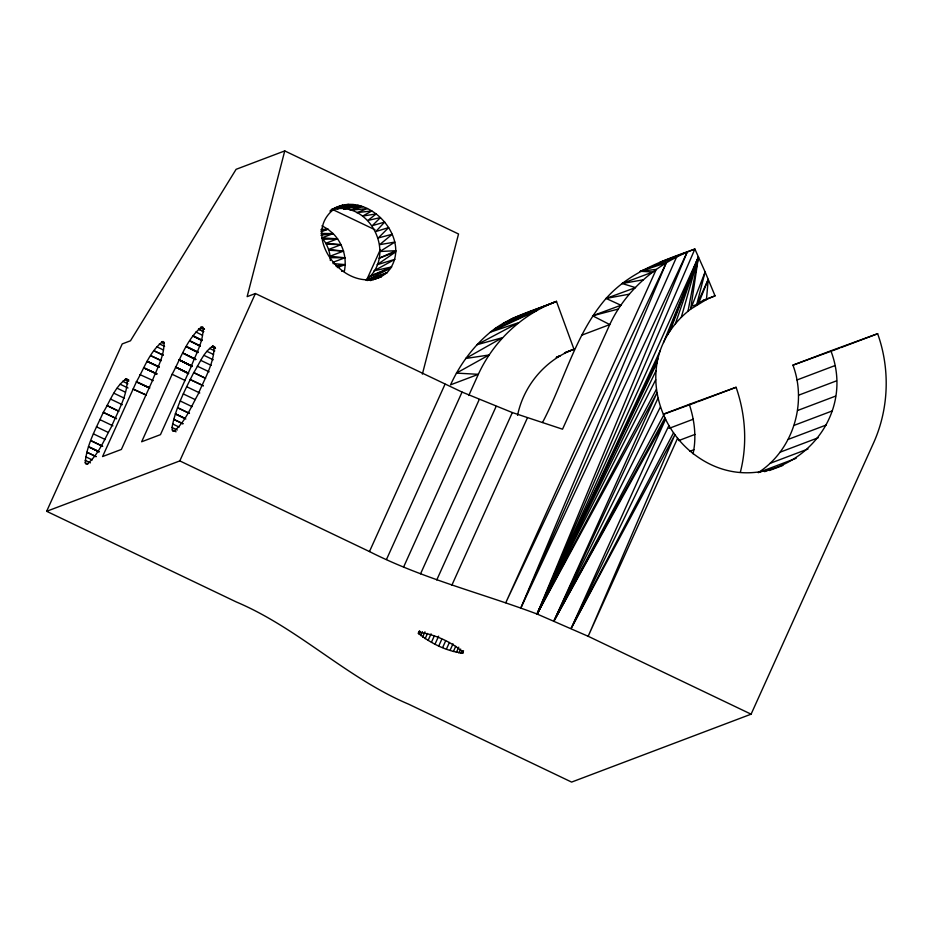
<?xml version="1.0" encoding="UTF-8"?>
<svg xmlns="http://www.w3.org/2000/svg" width="933" height="933" viewBox="0 0 933 933"><rect width="100%" height="100%" fill="white"/><g stroke="black" fill="none" stroke-linecap="round" stroke-linejoin="round"><path stroke-width="1.4" d="M330.317 260.494C330.387 252.318 327.355 243.991 321.885 237.892L333.116 233.6C342.843 243.35 347.181 257.928 344.324 271.41L341.595 271.246M422.381 374.121L458.535 233.996L284.74 150.913L236.107 169.316L130.48 340.79L122.223 343.915L46.65 511.296L236.306 601.96C298.455 628.189 346.54 677.976 408.701 704.205L571.614 782.087L751.1 714.177L873.906 442.184C888.962 408.141 890.164 368.733 877.65 333.722L830.86 350.808C861.859 431.699 767.917 507.307 696.589 456.109C661.719 431.629 644.808 381.9 663.503 342.516L698.432 256.983L690.665 309.138C679.177 317.955 669.649 329.372 663.503 342.516M693.056 453.753C696.636 437.367 694.56 420.177 689.3 404.374L736.09 387.288C745.549 414.485 747.52 444.236 740.359 472.215M796.176 458.278L758.249 472.634C792.922 450.301 807.372 403.511 792.933 365.153L830.86 350.808M699.832 302.129L715.04 295.854L705.115 271.935L690.665 309.138L706.468 299.481L708.229 279.445L696.589 305.103L705.115 271.935L694.887 249.053C662.885 260.447 629.274 272.249 606.088 298.443C575.264 334.037 564.15 381.562 542.516 422.497M126.282 378.88L127.25 379.521C127.273 396.373 117.535 411.861 111.249 427.127C104.146 439.816 98.56 454.546 87.177 464.063L85.918 464.028L85.241 462.78C86.582 444.843 96.052 428.55 103.283 412.386C110.187 401.085 114.992 386.449 126.282 378.88L128.906 380.139M172.022 427.477C175.556 408.013 184.909 390.134 193.726 372.617C199.58 363.66 203.662 351.706 213.132 346.015L214.1 346.656C214.124 363.52 204.385 378.996 198.099 394.262C190.997 406.951 185.41 421.693 174.028 431.198L172.757 431.163L172.022 427.477L177.27 429.996M687.983 311.26L698.432 256.983L537.105 614.031C481.265 593.085 422.906 578.67 369.468 551.566L179.812 460.902L46.65 511.296M284.74 150.913L247.14 296.647L255.385 293.522L462.057 392.082L512.334 412.561L562.529 429.192L609.762 324.579C626.265 289.067 658.465 262.453 694.887 249.053L537.105 614.031L588.175 636.283L751.1 714.177M681.3 317.267L698.432 256.983L667.876 334.329M517.558 415.348C523.658 385.574 545.373 359.753 573.97 349.245L556.476 301.429C534.049 310.572 509.465 316.485 490.35 332.171C473.218 346.365 459.782 364.628 450.546 384.839L478.337 374.32C493.662 340.988 522.072 314.269 556.476 301.429L512.415 318.445M675.34 323.798L698.432 256.983L670.092 330.83M708.229 279.445L698.316 303.936L693.032 305.849M687.189 252.097L520.894 607.908L676.577 257.065L660.121 262.208L687.189 252.097L537.105 614.031L657.042 392.711L553.992 620.911L665.602 419.232L571.159 628.399L674.944 434.65L588.175 636.283L677.615 438.218M520.894 607.908L666.267 262.814L640.26 271.316L653.018 271.958L622.101 283.504L635.513 287.621L606.088 298.443L620.946 305.254L592.595 315.786L609.762 324.579L581.97 335.099M172.127 374.273L141.653 441.764L160.464 434.65L190.938 367.159C195.697 354.342 203.721 341.303 203.044 327.32L202.053 326.702C187.206 338.224 180.874 358.097 172.127 374.273L185.201 380.536M179.812 460.902L255.385 293.522M380.209 249.904L366.506 280.262L386.973 272.728C414.998 242.079 369.969 189.796 334.422 208.211M369.468 551.566L445.041 384.186M386.484 559.462L462.057 392.082M468.774 395.499L478.337 374.32L456.424 373.107L488.962 355.006L465.637 358.494L502.444 337.664L476.798 344.778L518.468 322.713L490.35 332.171L536.627 310.537L509.465 319.996L556.476 301.429M403.651 566.937L479.224 399.557M420.55 573.818L496.123 406.438M436.761 579.941L512.334 412.561M418.381 633.344L418.707 632.131C434.661 634.417 451.304 641.694 463.316 652.424L463.153 653.03C447.164 651.607 430.871 643.408 418.381 633.344L419.57 630.708M419.185 634.358L420.363 631.734M420.608 635.606L422.381 631.676M422.614 637.064L424.981 631.816M425.133 638.685L427.512 633.437M451.875 585.154L527.448 417.774M428.107 640.423L431.081 633.857M431.454 642.219L434.416 635.665M435.058 644.038L438.615 636.166M438.837 645.811L441.799 639.245M442.662 647.49L445.624 640.936M446.441 649.041L449.403 642.475M450.044 650.406L453.006 643.84M453.391 651.537L455.759 646.289M456.365 652.424L458.744 647.175M458.908 653.03L460.68 649.1M460.914 653.333L462.103 650.709M462.348 653.345L463.526 650.709M149.677 387.813L136.428 381.795L102.572 456.552L121.383 449.438L151.857 381.947C156.616 369.13 164.64 356.091 163.963 342.108L162.972 341.49C149.886 350.983 144.312 368.127 136.428 381.795L149.537 388.105M660.272 350.516L537.105 614.031L656.424 389.294M658.022 398.181L553.992 620.911L664.914 417.902M666.267 262.814L505.768 602.706L656.272 269.38L640.26 271.316L676.577 257.065M657.893 358.808L537.105 614.031L655.712 379.754M657.135 362.54L537.105 614.031L656.004 370.844M668.938 425.553L571.159 628.399L673.544 432.772M660.459 406.823L553.992 620.911L663.678 415.197M366.109 279.958C397.586 255.677 370.354 199.545 331.763 209.668M366.412 280.262L390.67 268.238L370.004 276.25L391.767 266.908L374.016 270.815L394.927 259.316L377.072 264.762L395.814 251.828L379.066 258.266L395.954 250.697L379.941 251.502L394.881 242.079L379.673 244.656L392.257 234.241L378.273 237.95L388.699 227.57L375.789 231.559L384.688 222.066L372.279 225.669L380.477 217.576L367.847 220.456L376.197 213.937L362.634 216.071L371.87 210.963L356.768 212.631L367.474 208.572L350.423 210.24L361.246 206.205L343.799 208.957L354.96 204.817L337.07 208.84L348.79 204.467L333.058 209.109L347.846 204.455M330.282 211.161L332.754 209.972L330.107 210.94M556.395 357.409L560.348 355.59L556.336 357.327M495.096 328.579L536.627 310.537L503.54 323.11M369.993 280.087L386.973 272.728L381.34 276.611L373.352 279.667M332.451 209.179L336.335 207.523C297.639 232.853 343.962 294.443 381.34 276.611L370.436 280.611M331.063 209.808L342.901 205.225L332.929 208.945M321.092 231.816L327.891 229.215L333.116 233.6L320.905 235.198M321.885 237.892L337.536 238.813L325.78 243.291L341.046 244.703L328.544 249.449L343.542 251.094L330.06 256.19L344.93 257.8L332.953 262.301M703.004 300.414L715.04 295.854M663.561 414.112L689.3 404.374M698.164 401.633L736.09 387.288M841.076 347.554L877.65 333.722M668.984 428.41L693.371 419.174M797.004 379.964L834.93 365.608M678.699 440.586L694.945 434.428M798.59 395.207L836.504 380.862M689.93 451.234L694 449.694M797.633 410.485L835.56 396.128M794.181 425.331L832.108 410.986M788.315 439.35L826.241 425.005M780.21 452.143L818.136 437.799M770.098 463.339L808.013 448.995M764.617 471.678L768.675 470.15M769.387 470.524L782.939 465.404M337.256 267.584L345.198 264.645L332.999 263.549M702.526 300.927L706.468 299.481M792.933 365.153L839.723 348.067M663.41 414.334L696.834 402.123M367.136 280.553L369.83 279.667M350.423 210.24L362.937 206.694M337.07 208.84L353.187 204.537M592.595 315.786L618.112 309.103M343.799 208.957L358.202 205.33M321.057 230.906L327.891 229.215L322.025 225.774M606.088 298.443L629.075 294.21M622.101 283.504L643.105 279.842M335.682 265.858L345.198 264.645M320.987 229.471L327.891 229.215M323.156 239.28L337.536 238.813M330.352 257.683L344.93 257.8M321.034 233.437L333.116 233.6M326.34 244.154L341.046 244.703M328.859 250.219L343.542 251.094M158.96 367.101L147.192 361.374L159.123 366.786M139.985 374.623L153.222 380.629M156.674 374.075L143.6 367.754L156.849 373.83M161.234 360.511L150.656 355.636L161.129 360.686M156.814 346.761L163.333 349.945M143.6 367.754L156.826 373.865M185.854 418.999L175.392 413.902L184.641 418.182M99.003 451.864L88.542 446.767L97.79 451.047M203.347 385.667L190.122 379.521L203.277 385.807M116.497 418.532L103.283 412.386L116.427 418.672M159.345 343.857L164.593 346.376M163.123 355.041L153.887 350.726L163.03 355.17M147.192 361.374L159.065 366.949M182.915 423.699L173.69 419.36L182.903 423.757M136.428 381.795L149.56 388M331.903 209.167L375.008 229.763M203.662 331.577L198.426 329.057L203.651 331.647M195.895 331.973L202.379 335.25M202.123 340.323L192.968 335.938L202.018 340.557M211.581 346.598L215.523 348.487M209.505 348.394L214.765 350.913M200.082 346.178L189.737 340.848L200.245 345.875M206.963 351.356L213.54 354.493M198.041 352.207L186.273 346.575L197.878 352.604M204.024 355.38L213.225 359.776M200.77 360.36L211.29 365.398M195.592 359.695L182.681 352.966L195.813 359.252M197.306 366.168L209.144 371.824M192.21 366.121L179.066 359.835L191.93 366.576M188.373 373.736L175.509 367.007L188.606 373.27M186.623 386.694L199.767 392.98M183.3 393.924L195.125 399.581M180.267 401.003L192.093 406.66M124.73 379.463L128.672 381.352M122.655 381.259L127.914 383.778M120.112 384.221L128.008 387.988M175.392 413.902L184.594 418.311M117.173 388.245L125.069 392.012M113.931 393.225L124.451 398.263M172.558 423.92L179.136 427.069M110.467 399.032L122.293 404.689M172.08 429.915L176.034 431.804M118.713 411.138L106.875 405.482L118.666 411.208M99.773 419.558L112.916 425.845M96.449 426.789L108.286 432.446M93.417 433.868L105.254 439.525M88.542 446.767L99.061 451.794M85.708 456.785L92.285 459.934M85.171 460.342L90.431 462.861M85.241 462.78L87.865 464.039M192.186 366.156L179.066 359.835L192.093 366.296M198.053 352.301L186.273 346.575L197.959 352.394M175.509 367.007L188.559 373.352M202.134 340.417L192.968 335.938L202.064 340.463M182.681 352.966L195.72 359.357M189.737 340.848L200.187 345.991M573.97 349.245L564.558 352.861L573.97 349.245M146.294 395.056L133.046 389.061L146.248 395.137M96.064 456.564L86.851 452.225L96.052 456.622M164.033 343.321L161.409 342.084L164.033 343.332M215.045 347.403L212.421 346.155L215.045 347.414M128.206 380.267L125.582 379.02L128.194 380.279M204.432 329.174L200.49 327.285L204.42 329.197M205.552 378.273L193.726 372.617L205.517 378.355M189.434 413.389L177.608 407.733L189.422 413.412M102.595 446.254L90.758 440.598L102.583 446.277"/></g></svg>
